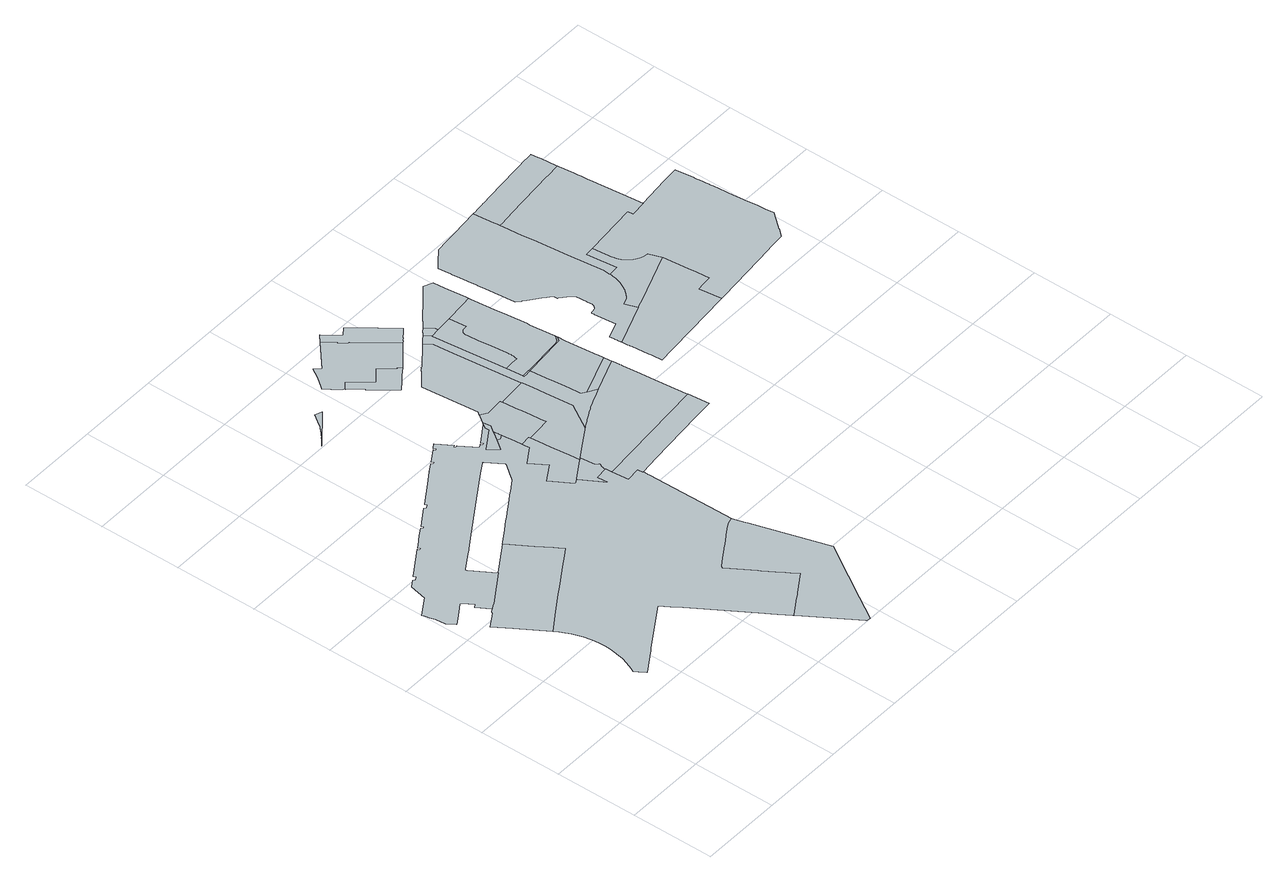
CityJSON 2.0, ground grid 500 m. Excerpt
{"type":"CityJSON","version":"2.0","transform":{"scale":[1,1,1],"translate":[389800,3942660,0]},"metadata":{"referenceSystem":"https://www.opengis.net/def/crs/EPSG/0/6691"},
"CityObjects":{
"object1":{"type":"GenericCityObject","attributes":{"function":"24","validFromType":"1","custodian":"江東区","notificationNumber":"江東区告示第157号","prefecture":"13","city":"13100"},"geometry":[{"type":"MultiSurface","lod":"1","boundaries":[[[0,1,2,3,4,5,6,7,8,9,10,11,12,13,14,15,16,17,18,19,20,21,22,23,24,25,26,27,28,29,30,31,32,33,34,35,36,37,38,39,40,41,42,43,44,45,46,47,48,49,50,51,52,53,54,55,56,57,58,59,60,61,62,63,64,65,66,67,68,69,70,71,72,73,74,75,76,77,78,79,80,81,82,83,84,85,86,87,88,89,90,91,92,93,94,95,96,97,98,99,100,101,102,103,104,105,106,107,108,109,110,111,112,113,114,115,116,117,118,119,120,121,122,123,124,125,126,127,128,129,130,131,132,133,134,135,136,137,138,139,140,141,142,143,144,145,146,147,148,149,150,151,152,153,154,155,156,157,158,159,160,161,162,163,164,165,166,167,168,169,170,171,172,173,174,175,176,177,178,179,180,181,182,183,184,185,186,187,188,189,190,191,192,193,194,195,196,197,198,199,200,201,202,203,204,205,206,207]]]}]},
"object2":{"type":"GenericCityObject","attributes":{"function":"13","validFromType":"1","custodian":"東京都","notificationNumber":"不明","prefecture":"13","city":"13100","floorAreaRate":2},"geometry":[{"type":"MultiSurface","lod":"1","boundaries":[[[208,209,210,211,188,187,186,212,213,214,215,216,217,218,219,220,221,222,223,224,225,226,227,228,189,229,230,104,105,106,107,108,109,110,111,112,113,114,115,231,232,233,234,235,236,237,238,239,240,241,242,243,132,133,134,135,136,137,138,139,140,141,142,143,144,145,146,244,245,246,247,248,249,250,251,252,253,254,176]]]}]},
"object3":{"type":"GenericCityObject","attributes":{"function":"5","validFromType":"1","custodian":"東京都","notificationNumber":"不明","prefecture":"13","city":"13100","floorAreaRate":3},"geometry":[{"type":"MultiSurface","lod":"1","boundaries":[[[255,196,197,198,256,257,258,259,201,202,260,261,80,81,82,83,84,85,262,263,264,66,65,64,63,265,266,267,268,110,109,108,107,106,105,104,230,229,189,228,227,226,269,270,271,272,273]]]}]},
"object4":{"type":"GenericCityObject","attributes":{"function":"6","validFromType":"3","custodian":"東京都","notificationNumber":"東京都告示第1311号","prefecture":"13","city":"13100","floorAreaRate":2},"geometry":[{"type":"MultiSurface","lod":"1","boundaries":[[[274,275,22,23]]]}]},
"object5":{"type":"GenericCityObject","attributes":{"function":"25","validFromType":"1","custodian":"江東区","notificationNumber":"江東区告示第157号","prefecture":"13","city":"13100"},"geometry":[{"type":"MultiSurface","lod":"1","boundaries":[[[244,245,246,247,248,249,250,251,252,253,254,176,175,174,173,172,171,170,169,168,167,166,165,164,163,162,161,160,159,158,157,156,155,154,153,152,151,150,149,148,147,146]]]}]},
"object6":{"type":"GenericCityObject","attributes":{"function":"24","validFromType":"3","custodian":"江東区","notificationNumber":"江東区告示第184号","prefecture":"13","city":"13100"},"geometry":[{"type":"MultiSurface","lod":"1","boundaries":[[[276,277,278,279,280,281,282,283,284,285,286,287,288,289,290,291,292,293]]]}]},
"object7":{"type":"GenericCityObject","attributes":{"function":"3","validFromType":"1","custodian":"東京都","notificationNumber":"不明","prefecture":"13","city":"13100","floorAreaRate":3},"geometry":[{"type":"MultiSurface","lod":"1","boundaries":[[[294,295,296,297,298,299,300,301,302,303,304,305,306,307,308,309,310,311,312,313,314,315,259,258,257,256,198,197,196,255,273]]]}]},
"object8":{"type":"GenericCityObject","attributes":{"function":"18","validFromType":"1","custodian":"江東区","notificationNumber":"江東区告示第156号","prefecture":"13","city":"13100"},"geometry":[{"type":"MultiSurface","lod":"1","boundaries":[[[316,317,318,319,320,321,322,323,324,325,326,327,328,329,330,331,332,333,334,335]]]}]},
"object9":{"type":"GenericCityObject","attributes":{"function":"11","validFromType":"3","custodian":"東京都","notificationNumber":"東京都告示第1633号","prefecture":"13","city":"13100","floorAreaRate":2},"geometry":[{"type":"MultiSurface","lod":"1","boundaries":[[[336,337,338,339,340,341,342,343,344,345,346,347,348,349,350,351,352,353,354,355,356,357,358,359,360,361,362,363,364,365,366,367,368,369,370,371,372,373,374,375,225,224,223,222,221,220,219,218,217,216,215,214,213,212,186,187,188,211,210,209,208,176,177,178,179,180,181,182,183,184,185,376,377]]]}]},
"object10":{"type":"GenericCityObject","attributes":{"function":"18","validFromType":"1","custodian":"江東区","notificationNumber":"江東区告示第156号","prefecture":"13","city":"13100"},"geometry":[{"type":"MultiSurface","lod":"1","boundaries":[[[310,311,312,313,314,315,259,258,257,256,198,197,196,255,273,272,271,270,269,226,225,375,374,373,372,371,370,378,379,380,381,382,383,384,385,386,387,305,306,307,308,309]]]}]},
"object11":{"type":"GenericCityObject","attributes":{"function":"11","validFromType":"1","custodian":"東京都","notificationNumber":"不明","prefecture":"13","city":"13100","floorAreaRate":3},"geometry":[{"type":"MultiSurface","lod":"1","boundaries":[[[388,389,390,391,392,393,394,395,396,397,398,399,400,401,402,403,404,405,406,407,408,409,410,316,318,319,320,321,322,323,324,325,326,327,328,411,412,413,414,415,416]]]}]},
"object12":{"type":"GenericCityObject","attributes":{"function":"11","validFromType":"1","custodian":"東京都","notificationNumber":"不明","prefecture":"13","city":"13100","floorAreaRate":3},"geometry":[{"type":"MultiSurface","lod":"1","boundaries":[[[378,379,380,381,382,383,417,418,419,420,421,422,423,424,425,426,427,428,429,430,431,432,433,434,435,436,437,438,309,308,307,306,305,304,303,302,301,300,299,298,297,296,295,294,273,272,271,270,269,226,225,375,374,373,372,371,370]]]}]},
"object13":{"type":"GenericCityObject","attributes":{"function":"13","validFromType":"1","custodian":"東京都","notificationNumber":"不明","prefecture":"13","city":"13100","floorAreaRate":2},"geometry":[{"type":"MultiSurface","lod":"1","boundaries":[[[439,440,441,442,443,377,376,185,184,183,182,181]]]}]},
"object14":{"type":"GenericCityObject","attributes":{"function":"25","validFromType":"1","custodian":"江東区","notificationNumber":"江東区告示第157号","prefecture":"13","city":"13100"},"geometry":[{"type":"MultiSurface","lod":"1","boundaries":[[[444,445,348,349,350,351,352,353,354,355,356,357,358,359,360,361,362,363,364,365,366,367,368,369,370,378,379,380,381,382,383,417,418,419,420,421,422,423,424,425,426,427,428,429,430,431,432,433,434,435,436,437,438,309,310,311,312,313,207,206,205,204,203,202,201,200,199,198,197,196,195,194,193,192,191,190,189,188,187,186,185,184,183,182,181,439,440,441,442,443,377,336,337,338,339,340,341,342,343,344,345,346,446,447]]]}]},
"object15":{"type":"GenericCityObject","attributes":{"function":"11","validFromType":"1","custodian":"東京都","notificationNumber":"不明","prefecture":"13","city":"13100","floorAreaRate":4},"geometry":[{"type":"MultiSurface","lod":"1","boundaries":[[[448,393,392,391,390,389,388,416,449,450,451,452,453,454,455,456,457,458,459,460,461,462,463,464,465,466,467,468,469]]]}]},
"object16":{"type":"GenericCityObject","attributes":{"function":"12","validFromType":"1","custodian":"東京都","notificationNumber":"不明","prefecture":"13","city":"13100","floorAreaRate":3},"geometry":[{"type":"MultiSurface","lod":"1","boundaries":[[[470,471,472,473,474,475,476]]]}]},
"object17":{"type":"GenericCityObject","attributes":{"function":"11","validFromType":"1","custodian":"東京都","notificationNumber":"不明","prefecture":"13","city":"13100","floorAreaRate":4},"geometry":[{"type":"MultiSurface","lod":"1","boundaries":[[[477,478,479,480,481,482,483,422,421,420,419,418,417,383,382,381,380,379,378,370,369,368,367,366,365,364,363,362,361,360,359,358,357,356,355,354,353,352,351,350,349,348,445,444,484,485,486,487,488,489,476,475,474,473,472,490,491,492]]]}]},
"object18":{"type":"GenericCityObject","attributes":{"function":"9","validFromType":"1","custodian":"東京都","notificationNumber":"不明","prefecture":"13","city":"13100","floorAreaRate":4},"geometry":[{"type":"MultiSurface","lod":"1","boundaries":[[[493,494,495,496,497,498,499,500,501,502,503,504,505,506,507,508,509,510,511,512,513,514,515,516,517,518,519,520,492,491,490]]]}]},
"object19":{"type":"GenericCityObject","attributes":{"function":"24","validFromType":"1","custodian":"江東区","notificationNumber":"江東区告示第157号","prefecture":"13","city":"13100"},"geometry":[{"type":"MultiSurface","lod":"1","boundaries":[[[521,522,519,520,523,524,525,526,527,480,481,482,483,422,421,420,419,418,417,383,382,381,380,379,378,370,369,368,367,366,365,364,363,362,361,360,359,358,357,356,355,354,353,352,351,350,349,348,445,444,447,528,529,530,531,532,533,534,535,536,476,470,537,538,539,540,541,542,543,544,545,546,547]]]}]},
"object20":{"type":"GenericCityObject","attributes":{"function":"12","validFromType":"1","custodian":"東京都","notificationNumber":"不明","prefecture":"13","city":"13100","floorAreaRate":3},"geometry":[{"type":"MultiSurface","lod":"1","boundaries":[[[523,524,525,526,527,480,479,478,477,492,520]]]}]},
"object21":{"type":"GenericCityObject","attributes":{"function":"11","validFromType":"1","custodian":"東京都","notificationNumber":"不明","prefecture":"13","city":"13100","floorAreaRate":3},"geometry":[{"type":"MultiSurface","lod":"1","boundaries":[[[446,447,528,529,530,531,532,533,534,535,536,476,489,488,487,486,485,484,444,445,348,347,346]]]}]},
"object22":{"type":"GenericCityObject","attributes":{"function":"25","validFromType":"1","custodian":"江東区","notificationNumber":"江東区告示第157号","prefecture":"13","city":"13100"},"geometry":[{"type":"MultiSurface","lod":"1","boundaries":[[[548,540,539,538,537,470,476,536,535,534,533]]]}]},
"object23":{"type":"GenericCityObject","attributes":{"function":"12","validFromType":"1","custodian":"東京都","notificationNumber":"不明","prefecture":"13","city":"13100","floorAreaRate":2},"geometry":[{"type":"MultiSurface","lod":"1","boundaries":[[[548,540,539,538,537,470,476,536,535,534,533]]]}]},
"object24":{"type":"GenericCityObject","attributes":{"function":"6","validFromType":"1","custodian":"東京都","notificationNumber":"不明","prefecture":"13","city":"13100","floorAreaRate":4},"geometry":[{"type":"MultiSurface","lod":"1","boundaries":[[[541,542,543,544,545,546,547,521,522,519,518,517,516,515,514,513,512,511,510,509,508,507,506,505,504,503,502,501,500,499,498,497,496,495,494,493,490,472,471,470,537,538,539,540]]]}]},
"object25":{"type":"GenericCityObject","attributes":{"function":"25","validFromType":"1","custodian":"江東区","notificationNumber":"江東区告示第157号","prefecture":"13","city":"13100"},"geometry":[{"type":"MultiSurface","lod":"1","boundaries":[[[549,550,551,552,553,554,555,556,557,524,523,520,519,522,521,547]]]}]},
"object26":{"type":"GenericCityObject","attributes":{"function":"12","validFromType":"1","custodian":"東京都","notificationNumber":"不明","prefecture":"13","city":"13100","floorAreaRate":2},"geometry":[{"type":"MultiSurface","lod":"1","boundaries":[[[549,550,551,552,553,554,555,556,557,524,523,520,519,522,521,547]]]}]},
"object27":{"type":"GenericCityObject","attributes":{"function":"18","validFromType":"1","custodian":"江東区","notificationNumber":"江東区告示第156号","prefecture":"13","city":"13100"},"geometry":[{"type":"MultiSurface","lod":"1","boundaries":[[[558,559,560,561,562,563,564,565,566,567,568,569,570,571,572,573,574,575,576,577,578,579,580,581,582,583,584,585,586,587,588,589,590,591,592,593,594,595,596,597,598,599,600,601,602,603,604,605,606,607,608,609,610,611,612,613,614,615,616,617,618,619,620,621,622,623,624,625,626,627,628,629,630,631,632,633,634,635,636,637,638,639,640,641,642,643,644,645,646,647,648,649,650,651,652,653,654,655,656,657,658,659,660,661,662,663,664,665,666,667,668,669,670,671]]]}]},
"object28":{"type":"GenericCityObject","attributes":{"function":"11","validFromType":"1","custodian":"東京都","notificationNumber":"不明","prefecture":"13","city":"13100","floorAreaRate":3},"geometry":[{"type":"MultiSurface","lod":"1","boundaries":[[[672,673,674,675,676,677,678,679,671,670,680,681,682,683,684,685,686,687,688,689,690,691,692,693,694]]]}]},
"object29":{"type":"GenericCityObject","attributes":{"function":"11","validFromType":"1","custodian":"東京都","notificationNumber":"不明","prefecture":"13","city":"13100","floorAreaRate":3},"geometry":[{"type":"MultiSurface","lod":"1","boundaries":[[[695,696,697,698,699,700,701,702,703,704,705,706,707,708,709,710,711,602,603,604,605,606,607,608,609,610,611,612,613,614,615,616,617,618,619,620,621,622,623,624,625,626,627,628,629,630,631,632,633,634,635,636,637,638,639,640,641,642,712,713,714,715,716,717,718,719,720,721,722,723,724,725,726,727,728,729,730,731,599,732,733,734,735,736,737,738,739]]]}]},
"object30":{"type":"GenericCityObject","attributes":{"function":"3","validFromType":"1","custodian":"東京都","notificationNumber":"不明","prefecture":"13","city":"13100","floorAreaRate":3},"geometry":[{"type":"MultiSurface","lod":"1","boundaries":[[[740,741,742,743,744,745,746,747,748,749,750,739,738,737,736,735,734,733,732,599,731,730,729,728,727,726,725,724,723,722,721,720,719,718,717,716,715,714,713,751,752,753,754,755,756,757,593,758,759,760,761,762,763,764]]]}]},
"object31":{"type":"GenericCityObject","attributes":{"function":"24","validFromType":"1","custodian":"江東区","notificationNumber":"江東区告示第157号","prefecture":"13","city":"13100"},"geometry":[{"type":"MultiSurface","lod":"1","boundaries":[[[601,600,599,598,597,596,595,594,593,592,591,590,589,588,587,586,585,584,583,582,581,580,579,578,577,576,575,574,573,572,571,570,569,568,567,566,565,564,563,562,561,560,559,558,671,679,678,677,765,766,767,768,769,770,771,772,773,774,775,776,777,778,779,780,781,782,783,784,785,786,787,788,789,790,791,792,793,794,795,796,797,798,799,800,801,802,803,804,805,806,760,807,808,736,809,810,705,706,707,708,709,710,711,602]]]}]},
"object32":{"type":"GenericCityObject","attributes":{"function":"25","validFromType":"1","custodian":"江東区","notificationNumber":"江東区告示第157号","prefecture":"13","city":"13100"},"geometry":[{"type":"MultiSurface","lod":"1","boundaries":[[[603,604,605,606,607,608,609,610,611,612,613,614,615,616,617,618,619,620,621,622,623,624,625,626,627,628,629,630,631,632,633,634,635,636,637,638,639,640,641,642,643,644,645,646,647,648,649,650,651,652,653,654,655,656,657,658,659,660,661,662,663,664,665,666,667,668,669,670,680,681,682,683,684,685,686,687,688,689,690,691,692,693,694,811,812,813,814,815,816,817,818,819,820,821,822,823,824,825,826,827,828,829,830,831,832,833,834,835,836,837,838,839,840,841,764,740,741,742,743,744,745,746,747,748,749,750,739,695,696,697,698,699,700,701,702,703,704,705,810,809,736,808,807,760,806,805,804,803,802,801,800,799,798,797,796,795,794,793,792,791,790,789,788,787,786,785,784,783,782,781,780,779,778,777,776,775,774,773,772,771,770,769,768,767,766,765,677,678,679,671,558,559,560,561,562,563,564,565,566,567,568,569,570,571,572,573,574,575,576,577,578,579,580,581,582,583,584,585,586,587,588,589,590,591,592,593,594,595,596,597,598,599,600,601,602]]]}]}
},
"vertices":[
[1331,2468,0],[1215,2392,0],[1223,2380,0],[1212,2372,0],[1204,2385,0],[1186,2374,0],[1121,2475,0],[1108,2467,0],[1101,2478,0],[1114,2486,0],[1058,2573,0],[1031,2555,0],[1039,2543,0],[1028,2535,0],[1020,2548,0],[943,2498,0],[951,2485,0],[950,2485,0],[939,2478,0],[931,2491,0],[909,2476,0],[898,2470,0],[878,2457,0],[802,2407,0],[669,2321,0],[677,2309,0],[653,2293,0],[645,2306,0],[577,2262,0],[528,2230,0],[535,2217,0],[524,2210,0],[516,2222,0],[468,2192,0],[437,2172,0],[405,2150,0],[390,2141,0],[399,2128,0],[387,2121,0],[379,2134,0],[249,2050,0],[205,2022,0],[213,2009,0],[190,1993,0],[181,2006,0],[139,1979,0],[117,1875,0],[3,1801,0],[7,1790,0],[16,1759,0],[23,1727,0],[28,1695,0],[30,1666,0],[61,1619,0],[98,1643,0],[166,1687,0],[178,1695,0],[182,1697,0],[184,1698,0],[197,1706,0],[201,1700,0],[239,1641,0],[220,1628,0],[268,1553,0],[292,1568,0],[302,1570,0],[500,1701,0],[413,1837,0],[409,1844,0],[415,1848,0],[514,1912,0],[523,1917,0],[569,1947,0],[639,1992,0],[868,2141,0],[1032,2247,0],[1099,2290,0],[1101,2291,0],[1106,2294,0],[1110,2288,0],[1173,2192,0],[1168,2184,0],[1127,2129,0],[1105,2099,0],[1098,2090,0],[1096,2088,0],[1091,2085,0],[1077,2076,0],[1042,2053,0],[997,2024,0],[947,1992,0],[886,1952,0],[860,1935,0],[835,1920,0],[777,1882,0],[700,1831,0],[689,1824,0],[686,1822,0],[687,1820,0],[689,1818,0],[776,1683,0],[829,1602,0],[843,1580,0],[863,1549,0],[835,1531,0],[744,1473,0],[657,1416,0],[615,1388,0],[566,1357,0],[431,1269,0],[331,1203,0],[347,1176,0],[362,1147,0],[375,1117,0],[387,1086,0],[396,1054,0],[403,1022,0],[408,990,0],[411,958,0],[411,925,0],[410,892,0],[406,860,0],[400,827,0],[393,796,0],[383,764,0],[371,734,0],[357,704,0],[351,693,0],[367,669,0],[391,632,0],[494,699,0],[512,710,0],[529,722,0],[547,734,0],[559,741,0],[565,746,0],[579,754,0],[584,757,0],[819,909,0],[855,852,0],[859,846,0],[870,829,0],[929,738,0],[1102,471,0],[1154,391,0],[1198,323,0],[1199,322,0],[1200,323,0],[1225,338,0],[1264,363,0],[1291,381,0],[1334,408,0],[1344,415,0],[1468,494,0],[1455,514,0],[1426,560,0],[1419,570,0],[1356,666,0],[1355,668,0],[1349,678,0],[1270,800,0],[1267,805,0],[1263,811,0],[1251,828,0],[1255,844,0],[1311,880,0],[1365,915,0],[1371,919,0],[1399,937,0],[1419,950,0],[1455,974,0],[1498,1001,0],[1527,1020,0],[1541,1024,0],[1549,1026,0],[1563,1030,0],[1573,1032,0],[1572,1125,0],[1568,1463,0],[1566,1568,0],[1565,1568,0],[1565,1604,0],[1562,1604,0],[1559,1637,0],[1475,1630,0],[1465,1738,0],[1462,1769,0],[1387,1761,0],[1394,1693,0],[1308,1836,0],[1280,1819,0],[1199,1949,0],[1303,2014,0],[1241,2111,0],[1344,2178,0],[1341,2202,0],[1340,2220,0],[1335,2265,0],[1327,2343,0],[1318,2339,0],[1301,2331,0],[1286,2340,0],[1238,2276,0],[1192,2341,0],[1211,2353,0],[1318,2421,0],[1316,2446,0],[1333,2469,0],
[1458,1405,0],[1338,1328,0],[1232,1497,0],[1402,1607,0],[1460,1780,0],[1461,1784,0],[1462,1788,0],[1463,1792,0],[1463,1795,0],[1464,1799,0],[1466,1802,0],[1467,1806,0],[1469,1809,0],[1471,1813,0],[1473,1816,0],[1470,1819,0],[1455,1832,0],[1446,1923,0],[1434,1915,0],[1430,1913,0],[1313,1840,0],[1247,1798,0],[891,1568,0],[399,1042,0],[432,991,0],[470,932,0],[487,906,0],[490,901,0],[502,882,0],[507,873,0],[512,863,0],[516,856,0],[519,848,0],[522,839,0],[524,830,0],[527,811,0],[1204,314,0],[1401,8,0],[1405,2,0],[1427,2,0],[1516,145,0],[1609,293,0],[1625,318,0],[1735,493,0],[1599,947,0],[1598,948,0],[1583,998,0],
[1402,2228,0],[1324,2364,0],[1324,2369,0],[1324,2373,0],[1321,2393,0],[1198,2221,0],[1184,2207,0],[1082,2076,0],[708,1834,0],[666,1806,0],[248,1540,0],[244,1531,0],[155,1474,0],[220,1374,0],[1427,1982,0],[1421,2037,0],[1415,2097,0],[1408,2170,0],[1403,2218,0],
[866,2305,0],[943,2354,0],
[849,3188,0],[835,3166,0],[819,3143,0],[809,3128,0],[802,3119,0],[793,3108,0],[785,3099,0],[775,3088,0],[763,3076,0],[753,3067,0],[740,3055,0],[738,3054,0],[734,3051,0],[730,3047,0],[726,3043,0],[722,3040,0],[687,3012,0],[890,3173,0],
[1418,2220,0],[1437,2221,0],[1483,2226,0],[1552,2233,0],[1550,2250,0],[1548,2273,0],[1542,2336,0],[1540,2351,0],[1537,2386,0],[1533,2418,0],[1527,2484,0],[1525,2498,0],[1524,2512,0],[1524,2513,0],[1417,2503,0],[1378,2532,0],[1376,2529,0],[1370,2520,0],[1370,2519,0],[1344,2483,0],[1349,2431,0],[1324,2396,0],
[1098,3189,0],[1100,3186,0],[1101,3186,0],[1165,3106,0],[1162,3104,0],[1159,3102,0],[1216,3031,0],[1269,2966,0],[1273,2961,0],[1280,2966,0],[1318,2996,0],[1362,3031,0],[1410,3062,0],[1409,3063,0],[1393,3083,0],[1391,3082,0],[1387,3078,0],[1318,3162,0],[1237,3096,0],[1137,3220,0],
[2168,1812,0],[2150,1978,0],[2138,2089,0],[2136,2110,0],[2127,2195,0],[2127,2205,0],[2126,2209,0],[2125,2220,0],[2124,2233,0],[2122,2256,0],[2121,2258,0],[2111,2255,0],[1913,2179,0],[1896,2173,0],[1853,2155,0],[1832,2147,0],[1821,2142,0],[1811,2137,0],[1800,2132,0],[1789,2127,0],[1779,2122,0],[1768,2116,0],[1758,2111,0],[1747,2106,0],[1737,2100,0],[1726,2095,0],[1716,2089,0],[1706,2084,0],[1695,2078,0],[1685,2072,0],[1675,2066,0],[1665,2060,0],[1654,2054,0],[1644,2048,0],[1636,2043,0],[1634,2042,0],[1624,2036,0],[1614,2030,0],[1612,2028,0],[1504,1961,0],[1473,1732,0],[2169,1802,0],
[1734,2205,0],[1734,2211,0],[1720,2341,0],[1709,2450,0],[1702,2513,0],[1702,2516,0],[1632,2509,0],[1584,2505,0],[1556,2502,0],[1538,2500,0],
[1387,3396,0],[1378,3396,0],[1345,3436,0],[1349,3445,0],[1347,3448,0],[1296,3512,0],[1144,3378,0],[1127,3399,0],[1115,3414,0],[1107,3402,0],[1104,3397,0],[1103,3396,0],[1103,3395,0],[1091,3374,0],[1073,3346,0],[1054,3320,0],[1033,3295,0],[1022,3283,0],[1028,3276,0],[1030,3273,0],[1053,3244,0],[1092,3196,0],[1097,3190,0],[1428,3077,0],[1433,3080,0],[1467,3108,0],[1471,3112,0],[1495,3130,0],[1558,3180,0],
[1701,2517,0],[1690,2630,0],[1662,2887,0],[1655,2958,0],[1645,3051,0],[1612,3093,0],[1476,2986,0],[1474,2988,0],[1472,2989,0],[1469,2987,0],[1469,2986,0],[1458,2978,0],[1452,2974,0],[1452,2972,0],[1452,2971,0],[1443,2964,0],[1375,2910,0],[1360,2898,0],[1358,2896,0],[1357,2892,0],[1357,2889,0],[1392,2550,0],
[1565,1607,0],[1685,1620,0],[2056,1659,0],[2060,1659,0],[2184,1672,0],
[1860,2213,0],[1861,2212,0],[2115,2306,0],[2115,2309,0],
[1336,3549,0],[1566,3186,0],[1575,3194,0],[1585,3201,0],[1586,3203,0],[1587,3204,0],[1588,3204,0],[1589,3205,0],[1613,3224,0],[1615,3225,0],[1637,3243,0],[1644,3249,0],[1637,3258,0],[1622,3277,0],[1590,3318,0],[1564,3351,0],[1546,3373,0],[1504,3426,0],[1455,3487,0],[1411,3453,0],[1404,3463,0],[1345,3537,0],
[1799,2547,0],[1798,2547,0],[1748,2542,0],[1749,2535,0],[1769,2537,0],[1780,2538,0],[1800,2539,0],
[1691,3099,0],[1681,3112,0],[1673,3123,0],[1664,3133,0],[1653,3123,0],[1652,3122,0],[1650,3124,0],[1831,2231,0],[1829,2256,0],[1822,2328,0],[1815,2391,0],[1810,2444,0],[1800,2538,0],[1737,2646,0],[1705,2961,0],[1691,3095,0],
[1770,2649,0],[1783,2651,0],[1796,2651,0],[1804,2651,0],[1812,2650,0],[1829,2649,0],[1832,2665,0],[1834,2673,0],[1834,2679,0],[1835,2687,0],[1835,2694,0],[1834,2700,0],[1833,2709,0],[1832,2723,0],[1823,2813,0],[1814,2894,0],[1807,2959,0],[1806,2967,0],[1806,2973,0],[1807,2979,0],[1810,2986,0],[1814,2993,0],[1819,2997,0],[1824,3001,0],[1832,3004,0],[1859,3008,0],[1849,3111,0],[1749,3101,0],
[1984,3125,0],[1964,3122,0],[1747,3121,0],[1709,3170,0],[1687,3153,0],[1677,3144,0],[1666,3134,0],[2115,2313,0],[2111,2347,0],[2111,2350,0],[2091,2542,0],[2089,2591,0],[2089,2592,0],[2071,2567,0],[2039,2564,0],[1805,2540,0],[2044,2572,0],[2057,2574,0],[2064,2576,0],[2088,2605,0],[2082,2665,0],[2072,2763,0],[2071,2777,0],[2056,2918,0],[2051,2957,0],[2035,3118,0],[2033,3130,0],
[2089,2602,0],
[2033,3132,0],[2031,3149,0],[2019,3259,0],[2013,3313,0],[2010,3346,0],[1957,3369,0],[1888,3314,0],[1847,3281,0],[1793,3238,0],
[2498,2487,0],[2538,2503,0],[2540,2504,0],[2544,2508,0],[2549,2512,0],[2554,2516,0],[2558,2521,0],[2562,2525,0],[2567,2530,0],[2571,2535,0],[2575,2540,0],[2579,2545,0],[2583,2550,0],[2586,2556,0],[2590,2561,0],[2593,2567,0],[2597,2572,0],[2600,2578,0],[2603,2583,0],[2605,2589,0],[2608,2595,0],[2611,2601,0],[2613,2607,0],[2615,2613,0],[2617,2619,0],[2619,2625,0],[2621,2631,0],[2623,2638,0],[2624,2644,0],[2625,2650,0],[2626,2657,0],[2627,2663,0],[2628,2669,0],[2629,2676,0],[2629,2682,0],[2629,2684,0],[2632,2726,0],[2608,2947,0],[2586,3154,0],[2578,3221,0],[2566,3335,0],[2564,3355,0],[2562,3375,0],[2560,3391,0],[2547,3515,0],[2373,3498,0],[2331,3493,0],[2328,3493,0],[2298,3490,0],[2222,3482,0],[2148,3423,0],[2133,3411,0],[2112,3395,0],[2119,3332,0],[2120,3330,0],[2121,3318,0],[2121,3313,0],[2121,3312,0],[2127,3262,0],[2134,3193,0],[2137,3162,0],[2138,3153,0],[2141,3129,0],[2143,3107,0],[2158,2956,0],[2161,2927,0],[2175,2916,0],[2176,2915,0],[2186,2907,0],[2187,2907,0],[2205,2892,0],[2207,2891,0],[2269,2841,0],[2290,2824,0],[2316,2802,0],[2318,2787,0],[2319,2775,0],[2322,2775,0],[2374,2733,0],[2379,2728,0],[2383,2722,0],[2385,2717,0],[2387,2707,0],[2390,2680,0],[2392,2660,0],[2392,2652,0],[2393,2643,0],[2395,2620,0],[2396,2612,0],[2394,2603,0],[2391,2595,0],[2386,2589,0],[2381,2584,0],[2376,2580,0],[2371,2578,0],[2366,2576,0],[2357,2575,0],[2346,2574,0],[2344,2573,0],[2342,2570,0],[2341,2567,0],[2343,2555,0],[2341,2555,0],[2355,2422,0],[2285,2396,0],[2258,2386,0],[2261,2361,0],[2262,2351,0],[2262,2350,0],[2263,2339,0],[2263,2338,0],[2265,2314,0],[2265,2313,0],[2525,2412,0],
[2829,2260,0],[2871,2265,0],[2929,2271,0],[2920,2352,0],[2915,2401,0],[2899,2554,0],[2579,2432,0],[2560,2425,0],[2266,2311,0],[2268,2288,0],[2269,2275,0],[2271,2263,0],[2271,2260,0],[2272,2250,0],[2282,2148,0],[2283,2146,0],[2286,2124,0],[2291,2066,0],[2374,2074,0],[2570,2095,0],[2575,2095,0],[2680,2106,0],[2844,2123,0],
[3102,3420,0],[3092,3512,0],[3092,3514,0],[3086,3572,0],[3078,3571,0],[3008,3564,0],[2992,3562,0],[2931,3556,0],[2828,3545,0],[2698,3531,0],[2655,3526,0],[2637,3525,0],[2633,3524,0],[2629,3524,0],[2625,3523,0],[2579,3519,0],[2577,3518,0],[2421,2663,0],[2424,2663,0],[2423,2678,0],[2420,2708,0],[2418,2728,0],[2411,2786,0],[2401,2882,0],[2340,2876,0],[2293,2870,0],[2291,2888,0],[2283,2954,0],[2283,2955,0],[2292,2956,0],[2309,2958,0],[2304,3005,0],[2217,2995,0],[2210,3066,0],[2205,3120,0],[2201,3148,0],[2184,3315,0],[2590,3358,0],[2594,3358,0],[2619,3361,0],[2644,3363,0],[2673,3366,0],[3011,3402,0],[3011,3401,0],[3103,3411,0],
[3150,2944,0],[3122,3218,0],[3122,3220,0],[3117,3269,0],[3117,3271,0],[3115,3293,0],[3113,3313,0],[3107,3370,0],[3105,3390,0],[3105,3392,0],[3103,3407,0],[2433,2664,0],[2437,2665,0],[2455,2666,0],[2481,2669,0],[2500,2671,0],[2546,2676,0],[2587,2679,0],[2691,2690,0],[2671,2873,0],[2726,2879,0],[2727,2879,0],[3060,2914,0],[3063,2881,0],[3155,2890,0],
[2872,2629,0],[2870,2629,0],[2866,2629,0],[2861,2630,0],[2856,2631,0],[2851,2632,0],[2846,2633,0],[2841,2634,0],[2837,2636,0],[2832,2637,0],[2827,2639,0],[2823,2641,0],[2818,2643,0],[2814,2646,0],[2809,2648,0],[2805,2651,0],[2801,2653,0],[2797,2656,0],[2793,2659,0],[2789,2662,0],[2785,2666,0],[2781,2669,0],[2778,2673,0],[2775,2676,0],[2771,2680,0],[2768,2684,0],[2765,2688,0],[2762,2692,0],[2760,2697,0],[2759,2698,0],[2757,2701,0],[2755,2705,0],[2752,2710,0],[2750,2714,0],[2748,2719,0],[2747,2724,0],[2745,2728,0],[2744,2733,0],[2742,2738,0],[2741,2743,0],[2740,2748,0],[2740,2753,0],[2718,2953,0],[2676,3345,0],[2671,3386,0],[2660,3488,0],
[2996,2139,0],[3060,2146,0],[3202,2161,0],[3326,2174,0],[3405,2182,0],[3442,2226,0],[3441,2227,0],[3482,2277,0],[3521,2326,0],[3518,2358,0],[3515,2380,0],[3511,2430,0],[3505,2484,0],[3493,2602,0],[3486,2673,0],[3486,2674,0],[3486,2675,0],[3484,2695,0],[3482,2711,0],[3482,2719,0],[3481,2721,0],[3481,2725,0],[3479,2746,0],[3477,2764,0],[3475,2777,0],[3473,2795,0],[3471,2818,0],[3458,2923,0],[3398,2917,0],[3388,2916,0],[3356,2912,0]
]}
